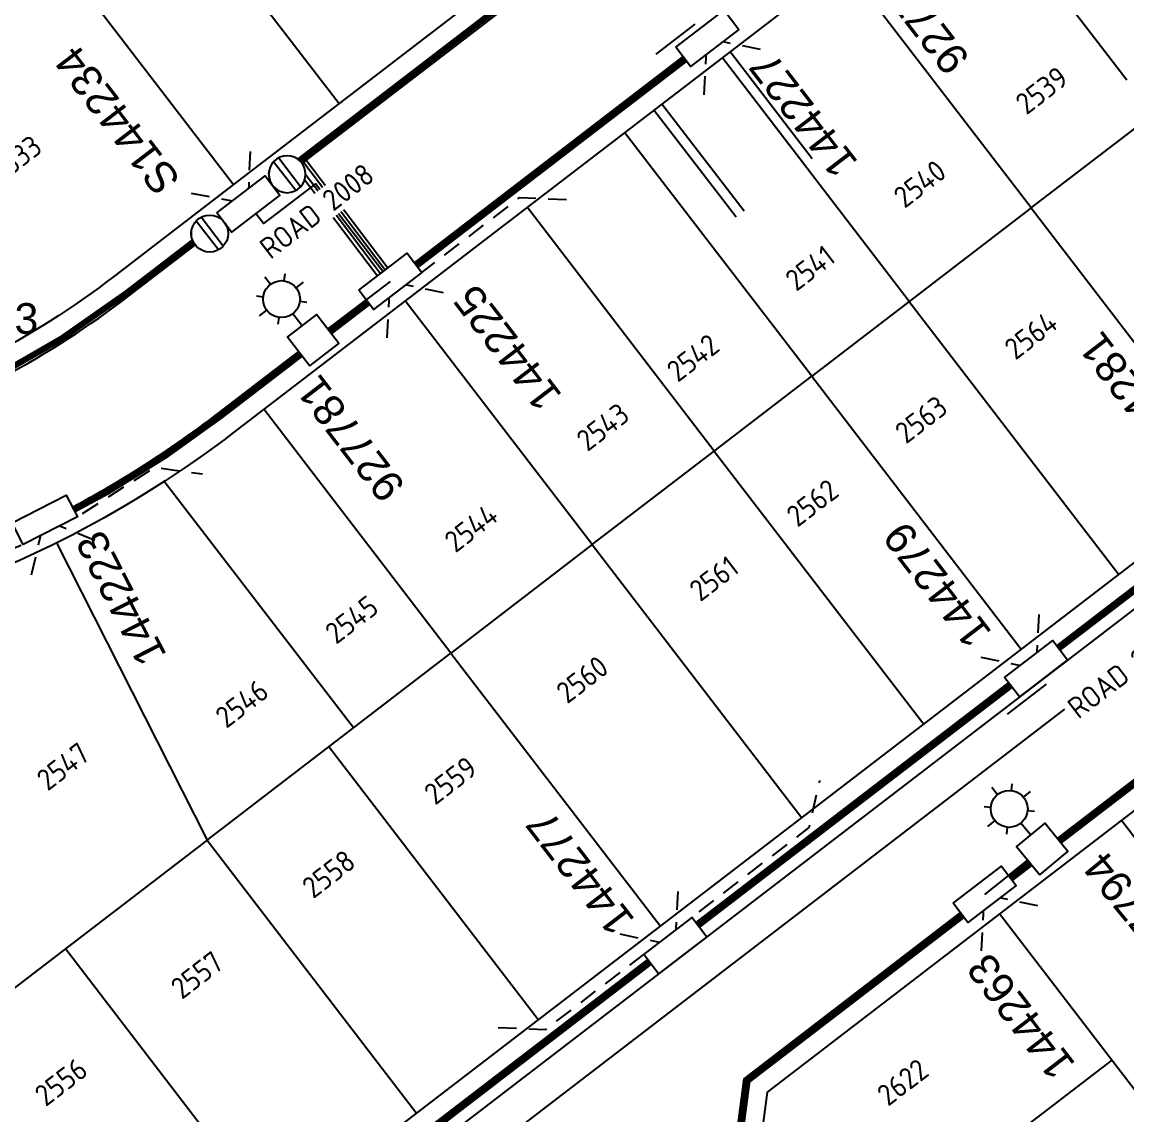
# Model space of a CAD drawing. Extents: x 296374 to 298792, y 6267790 to 6270844.
# Drawn here: x 297957.6 to 298047.5, y 6269933.5 to 6270022.4 of the extents above; entities that cross this region are included whole.
import ezdxf
from ezdxf.enums import TextEntityAlignment as Align

# ---------------------------------------------------------------- set-up
doc = ezdxf.new("R2010")
doc.units = 0
for name, pattern in [('Dash', [5, 3, -2]), ('IE Trench LV', [6.5, 5, -1.5]), ('Trench-Service', [1.5, 1, -0.5])]:
    doc.linetypes.add(name, pattern=pattern)
doc.layers.get('0').update_dxf_attribs({"color": 6})
for name, color, linetype in [('_User_xref', 6, 'Continuous'), ('Duct_SP_NEW', 2, 'Continuous'), ('Equip_LV_NEW', 2, 'Continuous'), ('Equip_SP_SL_NEW', 2, 'Continuous'), ('Mains_HV_NEW_U72', 2, 'Continuous'), ('Mains_HV_NEW_U97', 2, 'Continuous'), ('Mains_LV_NEW_T84', 2, 'Continuous'), ('Mains_SL_NEW_R6', 2, 'Continuous'), ('Notes', 7, 'Continuous'), ('Services_SP_NEW_UG', 7, 'Trench-Service'), ('Sub_SP_NEW', 2, 'Continuous'), ('SupportsUG_SP_LV_NEW', 2, 'Continuous'), ('SupportsUG_SP_LV_SL_NEW', 2, 'Continuous'), ('Trench_SP_NEW', 2, 'IE Trench LV'), ('UG_Details_SP_MISC', 7, 'Continuous'), ('X-Masterplan_LotLayout_P2$0$D-LO-Stage 25', 251, 'Continuous'), ('X-Masterplan_LotLayout_P2$0$D-RD-Stage25_BDY', 251, 'Continuous'), ('XR-600340-P4-CI-DESIGN (06032016)$0$GN-ANNO-LOT-No.', 251, 'Continuous')]:
    doc.layers.add(name, color=color, linetype=linetype)
doc.styles.add('CDD_AN-ISOCP', font='isocp.shx')
doc.styles.add('POLE_LABEL', font='arial.ttf')
doc.styles.add('SL_LABEL', font='arial.ttf')
doc.styles.get("Standard").update_dxf_attribs({"font": 'arial.ttf'})
doc.styles.add('XR-600340-P4-CI-DESIGN (06032016)$0$CDD_AN-ISOCP', font='isocp.shx')
doc.linetypes.add('Cable 1', pattern='A,7,-3,["//",Standard,S=1.5,R=0,X=-2.1,Y=-0.7],-0.001', length=10.001)
doc.linetypes.add('Cable 4', pattern='A,5.25,-0.1,["o",Standard,S=2,R=0,X=1.2,Y=-0.7],-4', length=9.35)
doc.linetypes.add('Cable New UG', pattern='A,7,-0.25,["x",Standard,S=2,R=0,X=0.2,Y=-0.8],-2.1', length=9.35)
doc.linetypes.add('IE Trench HV', pattern='A,7,-0.2,["/",Standard,S=3,R=0,X=0.6,Y=-1.4],-2.5', length=9.7)

# ---------------------------------------------------------------- blocks, each defined once
blk = doc.blocks.new('XR-600340-P4-CI-DESIGN (06032016)')
at = {"layer": 'Defpoints', "flags": 128}
for points in [[(298009.165, 6270019.822), (298012.339, 6270022.257)], [(298021.879, 6270011.301), (298015.184, 6270020.028)], [(298021.245, 6270010.814), (298014.549, 6270019.541)], [(298016.326, 6270007.04), (298009.63, 6270015.767)], [(298015.691, 6270006.553), (298008.995, 6270015.28)], [(298037.755, 6269966.132), (298040.928, 6269968.567)]]:
    blk.add_lwpolyline(points, dxfattribs=at)
at = {"layer": 'XR-600340-P4-CI-DESIGN (06032016)$0$GN-ANNO-LOT-No.', "linetype": 'ByBlock', "char_height": 1.75, "attachment_point": 5, "rotation": 37.45421, "style": 'XR-600340-P4-CI-DESIGN (06032016)$0$CDD_AN-ISOCP'}
for s, insert in [('2539', (298040.546, 6270016.887)), ('2533', (297957.089, 6270011.308)), ('2540', (298030.628, 6270009.279)), ('2541', (298021.702, 6270002.431)), ('2564', (298039.666, 6269996.953)), ('2542', (298012.175, 6269995.123)), ('2543', (298004.841, 6269989.498)), ('2563', (298030.74, 6269990.106)), ('2562', (298021.896, 6269983.322)), ('2544', (297994.13, 6269981.281)), ('2561', (298013.879, 6269977.172)), ('2545', (297984.41, 6269973.825)), ('2560', (298003.168, 6269968.955)), ('2546', (297975.478, 6269966.986)), ('2547', (297960.93, 6269961.88)), ('2559', (297992.456, 6269960.738)), ('2558', (297982.538, 6269953.13)), ('2557', (297971.827, 6269944.913)), ('2556', (297960.769, 6269936.205)), ('2622', (298029.234, 6269936.184))]:
    blk.add_mtext(s, dxfattribs=dict(at, insert=insert))
blk = doc.blocks.new('X-Masterplan_LotLayout_P2')
at = {"layer": 'X-Masterplan_LotLayout_P2$0$D-LO-Stage 25'}
for p, q in [((297966.344, 6270038.014), (297983.388, 6270015.8)), ((298039.684, 6270007.316), (298024.466, 6270027.15)), ((298047.471, 6270017.701), (298041.384, 6270025.635)), ((298029.767, 6269999.707), (298014.549, 6270019.541)), ((298039.684, 6270007.316), (298049.601, 6270014.925)), ((298021.833, 6269993.619), (298006.615, 6270013.454)), ((298013.899, 6269987.532), (297998.681, 6270007.367)), ((298039.684, 6270007.316), (298029.767, 6269999.707)), ((298039.684, 6270007.316), (298056.728, 6269985.101)), ((298003.982, 6269979.923), (297988.764, 6269999.758)), ((298029.767, 6269999.707), (298021.833, 6269993.619)), ((298029.767, 6269999.707), (298046.811, 6269977.492)), ((298013.899, 6269987.532), (298021.833, 6269993.619)), ((298021.833, 6269993.619), (298038.877, 6269971.405)), ((297992.478, 6269971.097), (297977.26, 6269990.931)), ((298003.982, 6269979.923), (298013.899, 6269987.532)), ((298013.899, 6269987.532), (298030.943, 6269965.317)), ((297984.544, 6269965.009), (297969.161, 6269985.059)), ((297960.394, 6269980.058), (297972.643, 6269955.878)), ((298003.982, 6269979.923), (297992.478, 6269971.097)), ((298003.982, 6269979.923), (298021.026, 6269957.708)), ((297972.643, 6269955.878), (297992.478, 6269971.097)), ((297992.478, 6269971.097), (298009.522, 6269948.882)), ((297982.561, 6269963.488), (297999.605, 6269941.273)), ((297972.643, 6269955.878), (297956.493, 6269943.487)), ((297972.643, 6269955.878), (297989.688, 6269933.664)), ((297961.139, 6269947.052), (297978.184, 6269924.837))]:
    blk.add_line(p, q, dxfattribs=at)
at = {"layer": 'X-Masterplan_LotLayout_P2$0$D-LO-Stage 25', "flags": 128}
for points in [[(297957.756, 6270031.426), (297974.8, 6270009.211)], [(298047.03, 6269957.493), (298062.248, 6269937.659)], [(298052.33, 6269930.05), (298037.113, 6269949.884)], [(298046.244, 6269937.983), (298023.371, 6269920.434)]]:
    blk.add_lwpolyline(points, dxfattribs=at)
at = {"layer": 'X-Masterplan_LotLayout_P2$0$D-RD-Stage25_BDY'}
for points in [[(297905.875, 6269893.18, 0.131203), (297973.537, 6269921.272), (298084.893, 6270006.711), (298085.817, 6270013.721), (298059.642, 6270047.837), (298052.631, 6270048.76), (298045.533, 6270043.314), (297974.807, 6269989.05, -0.17762), (297916.956, 6269970.972)], [(297974.8, 6270009.211), (297965.068, 6270001.744, -0.087468), (297942.893, 6269990.2, -0.087468)]]:
    blk.add_lwpolyline(points, format="xyb", dxfattribs=at)
for points in [[(298024.644, 6270047.453), (297974.8, 6270009.211)], [(298127.819, 6269958.978), (298127.819, 6269958.978), (298121.427, 6269967.308), (298101.644, 6269993.093), (298094.633, 6269994.016), (298018.207, 6269935.378), (298017.283, 6269928.368), (298029.458, 6269912.5), (298037.067, 6269902.583)]]:
    blk.add_lwpolyline(points, dxfattribs=at)
blk = doc.blocks.new('*U85')
for tag, height, flags, p in [('ASSET_NUM', 2.5, 8, (2, 4)), ('STREET_CODE', 0.2, 9, (1.5, 2)), ('OWNED_BY', 0.2, 9, (1.5, 1.8)), ('OPERATED_BY', 0.2, 9, (1.5, 1.6))]:
    blk.add_attdef(tag, text='', height=height, dxfattribs=dict(flags=flags)).set_placement(p, align=Align.MIDDLE_LEFT)
blk.add_wipeout([(-2.475, 0.99), (2.475, 0.99), (2.475, -0.99), (-2.475, -0.99)])
at = {"lineweight": -3}
blk.add_lwpolyline([(-2.475, 0.99), (2.475, 0.99), (2.475, -0.99), (-2.475, -0.99)], close=True, dxfattribs=at)
for tag, flags, p in [('STATE', 9, (1.5, 1.2)), ('SUPPORT_TYPE', 9, (1.5, 1)), ('USAGE', 9, (1.5, 0.8)), ('MAINTAINED_BY', 9, (1.5, 1.4)), ('SUBURB', 9, (1.5, 0.2)), ('STREETNAME', 9, (1.5, 0)), ('LEGEND', 9, (1.5, 0.6)), ('PARENT', 9, (1.5, 0.4)), ('Z', 1, (1.5, -0.6)), ('LOCATION', 9, (1.5, -0.2)), ('NOTES', 9, (1.5, -0.4))]:
    blk.add_attdef(tag, text='', height=0.2, dxfattribs=dict(flags=flags)).set_placement(p, align=Align.MIDDLE_LEFT)
blk = doc.blocks.new('SL_LANTERN_NEW')
blk.add_line((0, 0), (0, 0))
for tag, p, flags in [('Z', (0, 0), 1), ('OPERATED_BY', (0, -9.607), 9)]:
    blk.add_attdef(tag, p, '', height=0.2, dxfattribs=dict(flags=flags))
at = {"style": 'SL_LABEL', "flags": 9}
blk.add_attdef('STREET_CODE', text='', height=0.2, dxfattribs=at).set_placement((0, -0.2), align=Align.MIDDLE_LEFT)
for tag, height, flags, p in [('CONSTRUCTED_VOLTAGE', 0.2, 9, (0, -0.4)), ('CONTROL_TYPE', 0.2, 9, (0, -0.6)), ('LANTERN_PURPOSE', 0.2, 9, (0, -0.8)), ('OPERATING_VOLTAGE', 0.2, 9, (0, -1.4)), ('ORIENTATION', 0.2, 9, (0, -1.6)), ('OWNED_BY', 0.2, 9, (0, -1.8)), ('LANTERN_TYPE', 0.2, 9, (0, -1)), ('NO_PHASES', 0.2, 9, (0, -1.2)), ('LNUMBER', 2.5, 8, (1.2, -2.8)), ('STATE', 0.2, 9, (0, -2)), ('CEXIST', 0.2, 9, (0, -2.4)), ('CNEW', 0.2, 9, (0, -2.6)), ('USAGE', 0.2, 9, (0, -2.2)), ('CNUMBER', 0.2, 9, (0, -2.8)), ('CREMOVE', 0.2, 9, (0, -3)), ('CREPLACE', 0.2, 9, (0, -3.2)), ('LKINGHEIGHT', 0.2, 9, (0, -3.4)), ('LBRACKET', 0.2, 9, (0, -3.6)), ('LBRACKETVOCAB', 0.2, 9, (0, -3.8)), ('LCATEGORY', 0.2, 9, (0, -4)), ('LCHARGE1', 0.2, 9, (0, -4.2)), ('LCHARGE1PERCENT', 0.2, 9, (0, -4.4)), ('LCHARGE2', 0.2, 9, (0, -4.6)), ('LCHARGE2PERCENT', 0.2, 9, (0, -4.8)), ('LCHARGE3', 0.2, 9, (0, -5)), ('LCHARGE3PERCENT', 0.2, 9, (0, -5.2)), ('LEXIST', 0.2, 9, (0, -5.4)), ('LLAMP', 0.2, 9, (0, -5.6)), ('LLAMPVOCAB', 0.2, 9, (0, -5.8)), ('LMAST', 0.2, 9, (0, -6)), ('LMASTVOCAB', 0.2, 9, (0, -6.2)), ('LNEW', 0.2, 9, (0, -6.4)), ('LANTNUMBER', 0.2, 9, (0, -6.6)), ('LOUTREACH', 0.2, 9, (0, -7)), ('LOUTREACHVOCAB', 0.2, 9, (0, -7.2)), ('LRATECODE', 0.2, 9, (0, -7.4)), ('LREMOVE', 0.2, 9, (0, -7.6)), ('LREPLACE', 0.2, 9, (0, -7.8)), ('LTYPE', 0.2, 9, (0, -8)), ('SUBURB', 0.2, 9, (0, -8.6)), ('STREETNAME', 0.2, 9, (0, -8.8)), ('LTYPEVOCAB', 0.2, 9, (0, -8.2)), ('LEGEND', 0.2, 9, (0, -8.4)), ('LOCATION', 0.2, 9, (0, -9)), ('NOTES', 0.2, 9, (0, -9.2)), ('MAINTAINED_BY', 0.2, 9, (0, -9.863))]:
    blk.add_attdef(tag, text='', height=height, dxfattribs=dict(flags=flags)).set_placement(p, align=Align.MIDDLE_LEFT)
blk.add_wipeout([(0, 6.468), (1.458, 5.676), (2.25, 4.218), (1.458, 2.759), (0, 1.865), (-1.459, 2.759), (-2.25, 4.218), (-1.459, 5.676)])
for p, q in [((0, 5.718), (0, 6.468)), ((-1.459, 5.676), (-1.061, 5.278)), ((1.458, 5.676), (1.06, 5.278)), ((-2.25, 4.218), (-1.5, 4.218)), ((1.5, 4.218), (2.25, 4.218)), ((-1.459, 2.759), (-1.061, 3.157)), ((0, 0), (0, 2.721)), ((1.458, 2.759), (1.06, 3.157))]:
    blk.add_line(p, q)
blk.add_circle((0, 4.218), 1.5)
blk.add_attdef('ASSET_NUM', text='', height=2.5, dxfattribs=at).set_placement((2, 2), align=Align.MIDDLE_LEFT)
blk = doc.blocks.new('SUB_PADMOUNT_NEW')
for p, q in [((-3.84, 1.92), (3.84, -1.92)), ((3.84, 1.92), (-3.84, -1.92))]:
    blk.add_line(p, q)
blk.add_lwpolyline([(-3.84, -1.92), (3.84, -1.92), (3.84, 1.92), (-3.84, 1.92)], close=True)
for tag, height, flags, p in [('ASSET_NUM', 2.5, 8, (2, 2)), ('STREET_CODE', 0.2, 9, (1.5, 0)), ('OPERATING_VOLTAGE', 0.2, 9, (1.5, -0.4)), ('ORIENTATION', 0.2, 9, (1.5, -0.6)), ('OWNED_BY', 0.2, 9, (1.5, -0.8)), ('OPERATED_BY', 0.2, 9, (1.5, -1)), ('NO_PHASES', 0.2, 9, (1.5, -0.2)), ('SECONDARY_VOLTAGE', 0.2, 9, (1.5, -1.6)), ('STATE', 0.2, 9, (1.5, -1.8)), ('CONSTRUCTED_VOLTAGE', 0.2, 9, (1.5, -1.4)), ('MAINTAINED_BY', 0.2, 9, (1.5, -1.2)), ('SUBSTATION_TYPE', 0.2, 9, (1.5, -2.2)), ('USAGE', 0.2, 9, (1.5, -2.4)), ('PARENT', 0.2, 9, (1.5, -2)), ('LEGEND', 0.2, 9, (1.5, -2.6)), ('Z', 0.2, 1, (1.5, -3.6)), ('SUBURB', 0.2, 9, (1.5, -2.8)), ('STREETNAME', 0.2, 9, (1.5, -3)), ('LOCATION', 0.2, 9, (1.5, -3.2)), ('NOTES', 0.2, 9, (1.5, -3.4))]:
    blk.add_attdef(tag, text='', height=height, dxfattribs=dict(flags=flags)).set_placement(p, align=Align.MIDDLE_LEFT)
blk = doc.blocks.new('COLUMN_NEW')
for tag, height, flags, p in [('ASSET_NUM', 2.5, 8, (2, 2)), ('LOCATION', 0.2, 9, (1.5, -2.2)), ('NOTES', 0.2, 9, (1.5, -2.4)), ('LABEL_ALIGNMENT', 0.2, 9, (1.5, -2.6)), ('Z', 0.2, 1, (1.5, -2.8))]:
    blk.add_attdef(tag, text='', height=height, dxfattribs=dict(flags=flags)).set_placement(p, align=Align.MIDDLE_LEFT)
blk.add_wipeout([(-1.485, -1.485), (1.485, -1.485), (1.485, 1.485), (-1.485, 1.485)])
at = {"lineweight": -3}
blk.add_lwpolyline([(-1.485, -1.485), (1.485, -1.485), (1.485, 1.485), (-1.485, 1.485)], close=True, dxfattribs=at)
at = {"style": 'POLE_LABEL', "flags": 9}
blk.add_attdef('STRUCTURE_PLANT_NUMBER', text='', height=0.2, dxfattribs=at).set_placement((1.5, 0.242), align=Align.MIDDLE_LEFT)
at = {"flags": 9}
for tag, p in [('STREET_CODE', (1.5, 0)), ('OWNED_BY', (1.5, -0.4)), ('OPERATED_BY', (1.5, -0.6)), ('STATE', (1.5, -1)), ('COLUMN_TYPE', (1.5, -0.2)), ('MAINTAINED_BY', (1.5, -0.8)), ('SUBURB', (1.5, -1.8)), ('USAGE', (1.5, -1.2)), ('LEGEND', (1.5, -1.4)), ('PARENT', (1.5, -1.6)), ('STREETNAME', (1.5, -2))]:
    blk.add_attdef(tag, text='', height=0.2, dxfattribs=at).set_placement(p, align=Align.MIDDLE_LEFT)
blk = doc.blocks.new('*U40')
for tag, flags, p in [('ACTUAL_STATUS', 9, (1.5, 0)), ('OPERATING_VOLTAGE', 9, (1.5, -0.6)), ('ORIENTATION', 9, (1.5, -0.8)), ('STATE', 9, (1.5, -1)), ('CONSTRUCTED_VOLTAGE', 9, (1.5, -0.2)), ('NO_PHASES', 9, (1.5, -0.4)), ('SWITCH_TYPE', 9, (1.5, -1.2)), ('OWNED_BY', 9, (1.5, -1.8)), ('USAGE', 9, (1.5, -1.4)), ('NOTES', 9, (1.5, -1.6)), ('TYPE', 9, (1.5, -2.6)), ('OPERATED_BY', 9, (1.5, -2)), ('MAINTAINED_BY', 9, (1.5, -2.2)), ('NUMBER_OF_PHASES', 9, (1.5, -2.4)), ('Z', 1, (1.5, -2.8))]:
    blk.add_attdef(tag, text='', height=0.2, dxfattribs=dict(flags=flags)).set_placement(p, align=Align.MIDDLE_LEFT)
blk.add_wipeout([(-2.179, 3.528), (-2.32, 3.652), (-2.475, 3.757), (-2.642, 3.842), (-2.819, 3.905), (-3.002, 3.946), (-3.189, 3.963), (-3.376, 3.957), (-3.562, 3.927), (-3.742, 3.874), (-3.914, 3.799), (-4.075, 3.704), (-4.223, 3.588), (-4.356, 3.455), (-4.47, 3.307), (-4.566, 3.145), (-4.64, 2.973), (-4.692, 2.793), (-4.721, 2.607), (-4.726, 2.42), (-4.708, 2.233), (-4.667, 2.05), (-4.603, 1.874), (-4.518, 1.707), (-4.412, 1.552), (-4.288, 1.411), (-4.147, 1.287), (-3.991, 1.182), (-3.824, 1.097), (-3.647, 1.034), (-3.464, 0.993), (-3.277, 0.976), (-3.09, 0.982), (-2.905, 1.012), (-2.725, 1.065), (-2.552, 1.14), (-2.391, 1.235), (-2.243, 1.351), (-2.111, 1.484), (-1.996, 1.632), (-1.901, 1.794), (-1.827, 1.966), (-1.775, 2.146), (-1.746, 2.332), (-1.74, 2.519), (-1.758, 2.706), (-1.799, 2.889), (-1.863, 3.065), (-1.949, 3.232), (-2.054, 3.387)])
for p, q in [((-4.713, 2.716), (-1.755, 2.723)), ((-4.712, 2.216), (-1.754, 2.223))]:
    blk.add_line(p, q)
blk.add_circle((-3.233, 2.47), 1.5)

msp = doc.modelspace()

# ---------------------------------------------------------------- linework, layer by layer
at = {"layer": 'Duct_SP_NEW', "lineweight": -3}
for p, q in [((297979.739, 6270010.751), (297980.154, 6270011.065)), ((297980.568, 6270011.378), (297980.154, 6270011.065)), ((297980.568, 6270011.378), (297987.941, 6270001.643)), ((297979.739, 6270010.751), (297987.112, 6270001.015)), ((297987.112, 6270001.015), (297987.527, 6270001.329)), ((297987.941, 6270001.643), (297987.527, 6270001.329))]:
    msp.add_line(p, q, dxfattribs=at)
at = {"layer": 'Mains_HV_NEW_U72', "linetype": 'Cable New UG', "lineweight": -3}
msp.add_lwpolyline([(297945.603, 6269995.692), (297942.343, 6269976.099, -0.030854), (297931.856, 6269974.533, -0.046839), (297915.973, 6269974.031), (297908.47, 6269967.999), (297898.429, 6269896.513), (297904.773, 6269890.014, 0.133854), (297975.363, 6269918.892), (298069.995, 6269991.498), (298080.246, 6269978.138)], format="xyb", dxfattribs=at)
at = {"layer": 'Mains_LV_NEW_T84', "linetype": 'Cable New UG', "flags": 128}
for points in [[(298004.449, 6270029.438), (297976.018, 6270007.624)], [(297987.527, 6270001.329), (298013.331, 6270021.128)], [(297987.553, 6270001.336), (297981.459, 6270009.278), (297977.235, 6270006.037), (297976.018, 6270007.624)], [(298040.095, 6269969.818), (298010.74, 6269947.295)]]:
    msp.add_lwpolyline(points, dxfattribs=at)
for points in [[(297945.603, 6269995.692), (297945.002, 6269988.786, 0.082071), (297966.285, 6270000.157), (297976.018, 6270007.624)], [(297959.406, 6269981.8, 0.048694), (297973.59, 6269990.636), (297987.527, 6270001.329)], [(298010.74, 6269947.295), (297974.755, 6269919.686, -0.015259), (297967.623, 6269914.552)]]:
    msp.add_lwpolyline(points, format="xyb", dxfattribs=at)
at = {"layer": 'Mains_LV_NEW_T84', "linetype": 'Cable New UG', "ltscale": 0.9, "elevation": 0, "flags": 128}
msp.add_lwpolyline([(298040.085, 6269969.831), (298057.946, 6269983.514)], dxfattribs=at)
at = {"layer": 'Mains_LV_NEW_T84', "linetype": 'Cable New UG', "ltscale": 0.85, "flags": 128}
for points in [[(298063.684, 6269972.792), (298035.895, 6269951.471)], [(298027.871, 6269911.283), (298015.192, 6269927.808), (298016.332, 6269936.461), (298035.895, 6269951.471)]]:
    msp.add_lwpolyline(points, dxfattribs=at)
at = {"layer": 'Services_SP_NEW_UG', "linetype": 'Dash', "lineweight": -3, "ltscale": 0.5, "flags": 128}
for points in [[(298013.082, 6270016.525), (298013.337, 6270021.12), (298017.842, 6270020.177)], [(297987.553, 6270001.336), (297990.119, 6270002.058), (297998.072, 6270008.16), (298001.974, 6270008.003)], [(297987.297, 6269996.741), (297987.553, 6270001.336), (297992.057, 6270000.394)], [(297996.312, 6269940.637), (298000.214, 6269940.479), (298008.167, 6269946.582), (298010.733, 6269947.303), (298012.094, 6269949.595), (298021.635, 6269956.915), (298022.493, 6269960.725)], [(298035.646, 6269946.867), (298035.902, 6269951.462), (298040.406, 6269950.52)]]:
    msp.add_lwpolyline(points, dxfattribs=at)
for points, elevation in [([(297971.349, 6270008.524), (297976.005, 6270007.64), (297976.173, 6270012.092)], -0.015), ([(297948.608, 6269973.711), (297950.429, 6269977.166), (297957.684, 6269979.938), (297959.437, 6269981.946), (297962.091, 6269982.191), (297968.383, 6269986.21), (297972.286, 6269985.673)], 0), ([(297958.354, 6269977.473), (297959.437, 6269981.946), (297963.697, 6269980.204)], 0), ([(298035.59, 6269970.761), (298040.085, 6269969.831), (298040.35, 6269974.413)], 0), ([(298006.229, 6269948.246), (298010.733, 6269947.303), (298010.989, 6269951.898)], 0)]:
    msp.add_lwpolyline(points, dxfattribs=dict(at, elevation=elevation))
at = {"layer": 'Trench_SP_NEW', "linetype": 'IE Trench LV', "lineweight": -3, "flags": 128}
msp.add_lwpolyline([(298004.257, 6270029.669, 0.5, 0.5, 0), (297975.835, 6270007.862, 0.5, 0.5, 0), (297966.103, 6270000.395, 0.5, 0.5, -0.087468), (297943.404, 6269988.579, 0, 0, 0)], format="xyseb", dxfattribs=at)
at = {"layer": 'Trench_SP_NEW', "linetype": 'IE Trench LV', "lineweight": -3, "const_width": 0.5, "flags": 128}
msp.add_lwpolyline([(298013.514, 6270020.89), (297973.773, 6269990.398, -0.048424), (297959.623, 6269981.573, -0.048424)], format="xyb", dxfattribs=at)
msp.add_lwpolyline([(298116.207, 6269976.905), (298102.564, 6269994.687), (298094.157, 6269995.794), (298016.613, 6269936.298), (298015.506, 6269927.891), (298032.673, 6269905.516)], dxfattribs=at)
at = {"layer": 'Trench_SP_NEW', "linetype": 'IE Trench HV', "lineweight": -3, "const_width": 0.5, "flags": 128}
msp.add_lwpolyline([(297941.961, 6269975.092, -0.074793), (297916.397, 6269972.703), (297909.686, 6269967.309), (297899.805, 6269896.963), (297905.267, 6269891.385, 0.132674), (297974.572, 6269919.924), (298069.204, 6269992.53)], format="xyb", dxfattribs=at)
at = {"layer": 'UG_Details_SP_MISC', "lineweight": -3}
for p, q in [((297979.963, 6270010.92), (297980.154, 6270011.065)), ((297979.963, 6270010.92), (297980.154, 6270011.065)), ((297987.335, 6270001.184), (297979.963, 6270010.92)), ((297979.963, 6270010.92), (297979.963, 6270010.92)), ((297980.345, 6270011.209), (297980.154, 6270011.065)), ((297980.345, 6270011.209), (297980.154, 6270011.065)), ((297987.718, 6270001.474), (297980.345, 6270011.209)), ((297980.345, 6270011.209), (297980.345, 6270011.209)), ((297987.335, 6270001.184), (297987.527, 6270001.329)), ((297987.718, 6270001.474), (297987.527, 6270001.329))]:
    msp.add_line(p, q, dxfattribs=at)

# ---------------------------------------------------------------- block references
at = {"layer": '_User_xref', "color": 6}
msp.add_blockref('X-Masterplan_LotLayout_P2', (0, 0), dxfattribs=at)
at = {"layer": '_User_xref', "color": 6, "lineweight": -3}
msp.add_blockref('XR-600340-P4-CI-DESIGN (06032016)', (0, 0), dxfattribs=at)
at = {"layer": 'Sub_SP_NEW', "lineweight": -3}
ref = msp.add_blockref('SUB_PADMOUNT_NEW', (297945.603, 6269995.692), dxfattribs=dict(at, rotation=82.0041666820556))
ref.add_attrib('ASSET_NUM', '35313', dxfattribs={"layer": '0', "height": 2.5}).set_placement((297949.21, 6269998.317), align=Align.MIDDLE_LEFT)

# ---------------------------------------------------------------- next in the draw order: block references
at = {"layer": 'Equip_SP_SL_NEW', "linetype": 'Cable New UG', "lineweight": -3, "rotation": 37.49722231839355}
msp.add_blockref('SL_LANTERN_NEW', (297981.273, 6269996.553, 0), dxfattribs=at)
at = {"layer": 'Equip_SP_SL_NEW', "linetype": 'Cable New UG', "lineweight": -3, "extrusion": (-0.006611, -0.005251, 0.999964), "rotation": 39.42656731211618}
msp.add_blockref('SL_LANTERN_NEW', (298034.051, 6269858.36, -34896.265), dxfattribs=at)
at = {"layer": 'SupportsUG_SP_LV_NEW', "lineweight": -3, "extrusion": (1.9461e-09, -2.53646e-09, 1)}
ref = msp.add_blockref('*U85', (298013.337, 6270021.12, -0.015), dxfattribs=dict(at, rotation=37.49722231136188))
ref.add_attrib('ASSET_NUM', '144227', dxfattribs={"layer": '0', "height": 2.5, "rotation": 127.49722}).set_placement((298024.687, 6270010.259, -0.015), align=Align.MIDDLE_LEFT)
ref = msp.add_blockref('*U85', (297976.005, 6270007.64, -0.015), dxfattribs=dict(at, rotation=37.49722231136188))
ref.add_attrib('ASSET_NUM', 'S144234', dxfattribs={"layer": '0', "height": 2.5, "rotation": 127.49722}).set_placement((297969.591, 6270008.868, -0.015), align=Align.MIDDLE_LEFT)
ref = msp.add_blockref('*U85', (297987.553, 6270001.336, -0.015), dxfattribs=dict(at, rotation=37.49722231136188))
ref.add_attrib('ASSET_NUM', '144225', dxfattribs={"layer": '0', "height": 2.5, "rotation": 127.49722}).set_placement((298000.612, 6269991.292, -0.015), align=Align.MIDDLE_LEFT)
at = {"layer": 'SupportsUG_SP_LV_NEW', "lineweight": -3, "extrusion": (1.45494e-09, -2.84677e-09, 1)}
ref = msp.add_blockref('*U85', (297959.437, 6269981.946, -0.017), dxfattribs=dict(at, rotation=27.07084568352142))
ref.add_attrib('ASSET_NUM', '144223', dxfattribs={"layer": '0', "height": 2.5, "rotation": 117.07085}).set_placement((297968.292, 6269970.341, -0.017), align=Align.MIDDLE_LEFT)

# ---------------------------------------------------------------- next in the draw order: linework, layer by layer
at = {"layer": 'Mains_HV_NEW_U97', "linetype": 'Cable 1', "lineweight": -3, "ltscale": 0.95, "flags": 128}
msp.add_lwpolyline([(298080.246, 6269978.138), (298074.595, 6269982.218), (298070.234, 6269987.901), (297993.272, 6269928.852), (297997.97, 6269922.526), (298006.213, 6269921.44), (298166.602, 6269712.394), (298165.357, 6269702.938), (298257.163, 6269773.366), (298258.979, 6269777.452), (298279.335, 6269795.321), (298283.83, 6269796.102), (298289.313, 6269798.028), (298293.158, 6269800.978), (298382.595, 6269869.599), (298386.484, 6269872.582, 0.055907), (298409.241, 6269894.325), (298428.849, 6269868.658)], format="xyb", dxfattribs=at)
at = {"layer": 'Mains_SL_NEW_R6', "linetype": 'Cable 4', "elevation": 0, "flags": 128}
msp.add_lwpolyline([(297981.273, 6269996.553), (297987.553, 6270001.336)], dxfattribs=at)

# ---------------------------------------------------------------- next in the draw order: block references
at = {"layer": 'Equip_LV_NEW', "lineweight": -3, "extrusion": (3.8922e-09, -5.07293e-09, 1), "rotation": 127.3792185380621}
msp.add_blockref('*U40', (297972.858, 6270009.294, 0), dxfattribs=at)
at = {"layer": 'SupportsUG_SP_LV_SL_NEW', "lineweight": -3, "extrusion": (1.39998e-09, -2.95548e-09, 1)}
ref = msp.add_blockref('COLUMN_NEW', (298026.999, 6270031.564, -0.018), dxfattribs=dict(at, rotation=37.49722231939722))
ref.add_attrib('ASSET_NUM', '927782', dxfattribs={"layer": '0', "height": 2.5, "rotation": 127.49722}).set_placement((298033.797, 6270018.69, -0.018), align=Align.MIDDLE_LEFT)

# ---------------------------------------------------------------- next in the draw order: texts
at = {"layer": 'Notes', "insert": (297976.738, 6270004.459), "char_height": 1.75, "width": 11.13, "attachment_point": 1, "rotation": 37.49722, "style": 'CDD_AN-ISOCP', "bg_fill": 3, "box_fill_scale": 1.2, "bg_fill_color": 256, "bg_fill_transparency": 0}
msp.add_mtext('ROAD 2008', dxfattribs=at)

# ---------------------------------------------------------------- next in the draw order: block references
at = {"layer": 'Equip_LV_NEW', "lineweight": -3, "extrusion": (3.8922e-09, -5.07293e-09, 1), "xscale": -1, "rotation": 307.6152260963656}
msp.add_blockref('*U40', (297975.223, 6270011.108, 0), dxfattribs=at)
at = {"layer": 'SupportsUG_SP_LV_NEW', "lineweight": -3, "extrusion": (1.9461e-09, -2.53646e-09, 1)}
ref = msp.add_blockref('*U85', (298057.94, 6269983.522, -0.015), dxfattribs=dict(at, rotation=37.49722231136188))
ref.add_attrib('ASSET_NUM', 'S144281', dxfattribs={"layer": '0', "height": 2.5, "rotation": 127.49722}).set_placement((298052.918, 6269985.597, -0.015), align=Align.MIDDLE_LEFT)
ref = msp.add_blockref('*U85', (298040.085, 6269969.831, -0.015), dxfattribs=dict(at, rotation=37.49722231136188))
ref.add_attrib('ASSET_NUM', '144279', dxfattribs={"layer": '0', "height": 2.5, "rotation": 127.49722}).set_placement((298035.575, 6269972.003, -0.015), align=Align.MIDDLE_LEFT)
ref = msp.add_blockref('*U85', (298010.733, 6269947.303, -0.015), dxfattribs=dict(at, rotation=37.49722231136188))
ref.add_attrib('ASSET_NUM', '144277', dxfattribs={"layer": '0', "height": 2.5, "rotation": 127.49722}).set_placement((298006.533, 6269948.616, -0.015), align=Align.MIDDLE_LEFT)
ref = msp.add_blockref('*U85', (298035.902, 6269951.462, -0.015), dxfattribs=dict(at, rotation=37.49722231136188))
ref.add_attrib('ASSET_NUM', '144263', dxfattribs={"layer": '0', "height": 2.5, "rotation": 127.49722}).set_placement((298042.378, 6269936.881, -0.015), align=Align.MIDDLE_LEFT)
at = {"layer": 'SupportsUG_SP_LV_SL_NEW', "lineweight": -3, "extrusion": (1.39998e-09, -2.95548e-09, 1)}
ref = msp.add_blockref('COLUMN_NEW', (297981.273, 6269996.553, -0.018), dxfattribs=dict(at, rotation=37.49722231939722))
ref.add_attrib('ASSET_NUM', '927781', dxfattribs={"layer": '0', "height": 2.5, "rotation": 127.49722}).set_placement((297987.872, 6269983.919, -0.018), align=Align.MIDDLE_LEFT)

# ---------------------------------------------------------------- next in the draw order: linework, layer by layer
at = {"layer": 'Mains_SL_NEW_R6', "linetype": 'Cable 4', "elevation": 0, "flags": 128}
msp.add_lwpolyline([(298035.902, 6269951.462), (298040.564, 6269955.161)], dxfattribs=at)

# ---------------------------------------------------------------- next in the draw order: texts
at = {"layer": 'Notes', "insert": (298042.461, 6269967.054), "char_height": 1.75, "width": 11.13, "attachment_point": 1, "rotation": 37.49722, "style": 'CDD_AN-ISOCP', "bg_fill": 3, "box_fill_scale": 1.2, "bg_fill_color": 256, "bg_fill_transparency": 0}
msp.add_mtext('ROAD 2007', dxfattribs=at)

# ---------------------------------------------------------------- next in the draw order: block references
at = {"layer": 'SupportsUG_SP_LV_SL_NEW', "lineweight": -3, "extrusion": (-0.006611, -0.005251, 0.999964)}
ref = msp.add_blockref('COLUMN_NEW', (298034.051, 6269858.361, -34896.135), dxfattribs=dict(at, rotation=39.42656732920453))
ref.add_attrib('ASSET_NUM', '927794', dxfattribs={"layer": '0', "extrusion": (-0.006611, -0.005251, 0.999964), "height": 2.5, "rotation": 129.42657}).set_placement((298045.598, 6269848.572, -34896.202), align=Align.MIDDLE_LEFT)

doc.saveas('drawing.dxf')
